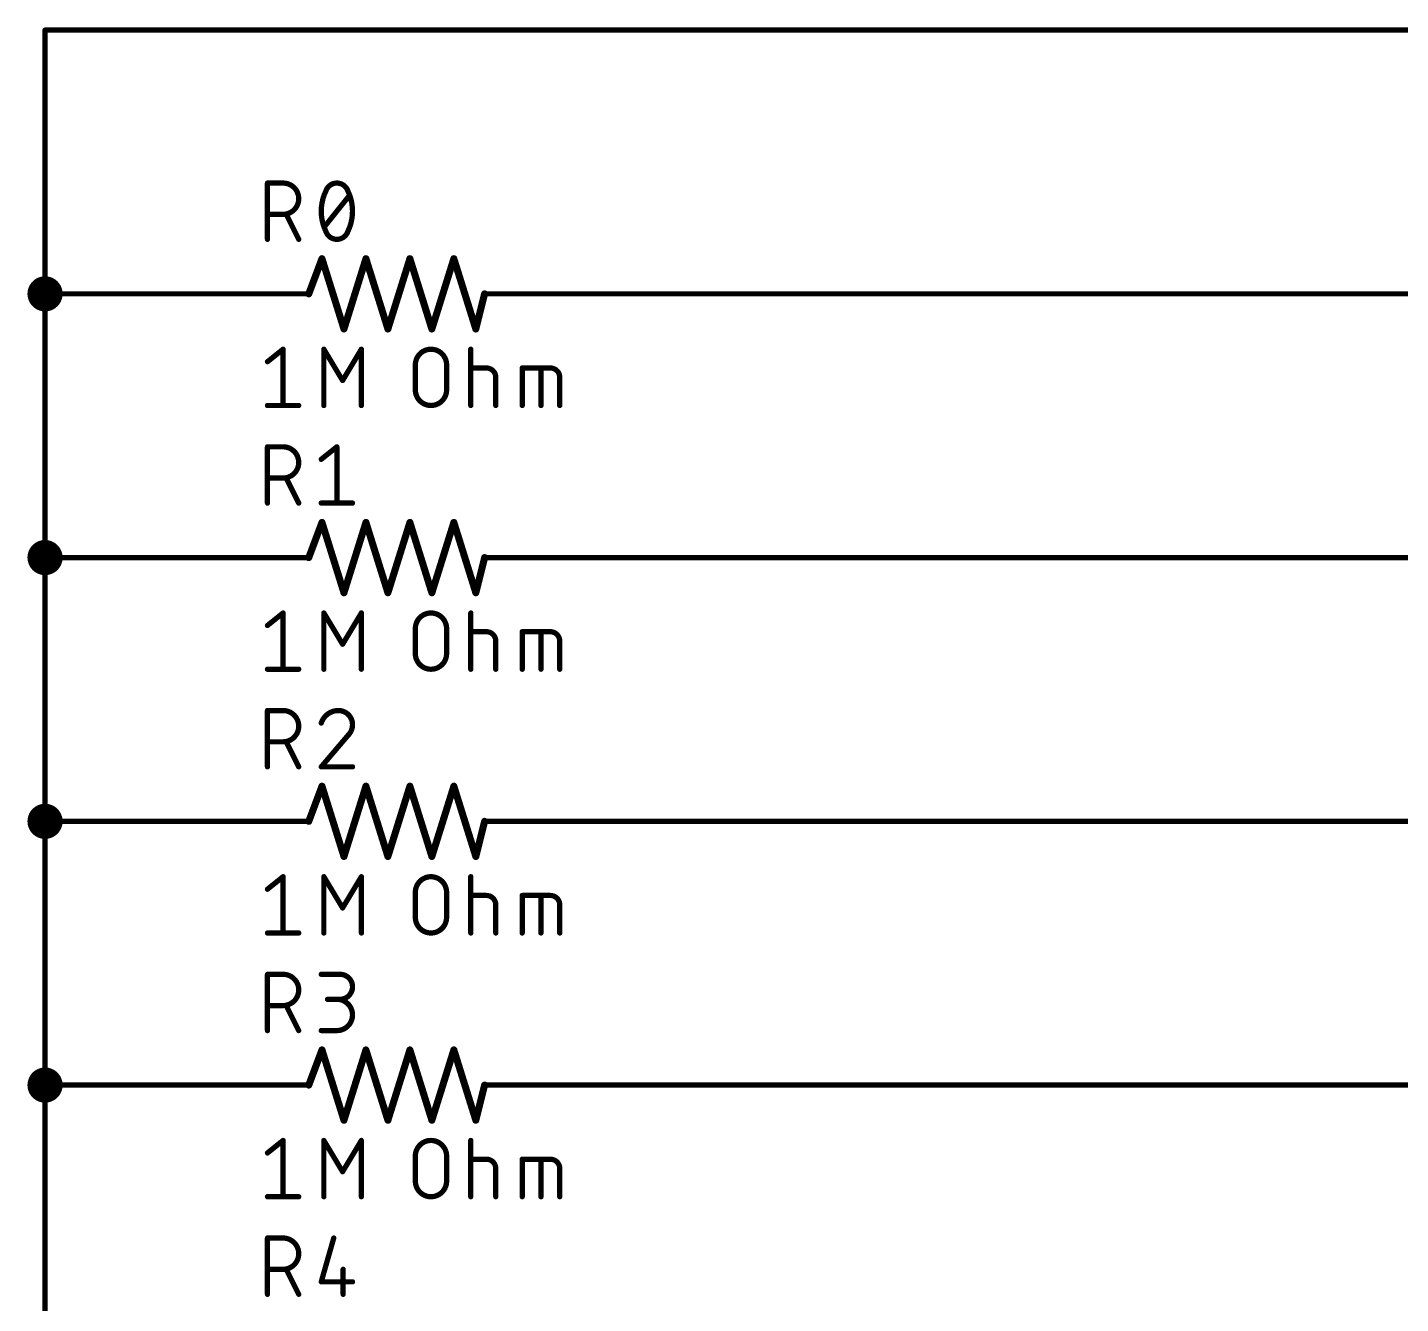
# Model space of a CAD drawing. Extents: x -51 to 244, y 79 to 198.
# Drawn here: x -51.31 to -11.64, y 135.93 to 172.8 of the extents above; entities that cross this region are included whole.
import ezdxf

# ---------------------------------------------------------------- set-up
doc = ezdxf.new("R2010")
doc.units = 0
for name, color, linetype in [('91', 122, 'CONTINUOUS'), ('94', 12, 'CONTINUOUS'), ('95', 251, 'CONTINUOUS'), ('96', 251, 'CONTINUOUS')]:
    doc.layers.add(name, color=color, linetype=linetype)

msp = doc.modelspace()

# ---------------------------------------------------------------- linework, layer by layer
at = {"layer": '91', "const_width": 0.1524}
for points in [[(88.9, 172.72), (-50.8, 172.72)], [(-50.8, 172.72), (-50.8, 165.1)], [(-50.8, 165.1), (-45.72, 165.1)], [(-50.8, 165.1), (-50.8, 157.48)], [(-35.56, 165.1), (63.5, 165.1)], [(-50.8, 157.48), (-45.72, 157.48)], [(-50.8, 157.48), (-50.8, 149.86)], [(-35.56, 157.48), (48.26, 157.48)], [(-50.8, 149.86), (-45.72, 149.86)], [(-50.8, 149.86), (-50.8, 142.24)], [(-35.56, 149.86), (35.56, 149.86)], [(-50.8, 142.24), (-45.72, 142.24)], [(-50.8, 142.24), (-50.8, 134.62)], [(-35.56, 142.24), (22.86, 142.24)]]:
    msp.add_lwpolyline(points, dxfattribs=at)
at = {"layer": '91'}
for points, const_width in [([(-50.8, 172.7581, 1), (-50.8, 172.6819)], 0.0762), ([(-50.7619, 172.72, 1), (-50.8381, 172.72)], 0.0762), ([(-50.8, 164.846, 1), (-50.8, 165.354, 1), (-50.8, 164.846)], 0.508), ([(-50.8, 165.1381, 1), (-50.8, 165.0619)], 0.0762), ([(-50.7619, 165.1, 1), (-50.8381, 165.1)], 0.0762), ([(-50.8381, 165.1, 1), (-50.7619, 165.1)], 0.0762), ([(-45.72, 165.0619, 1), (-45.72, 165.1381)], 0.0762), ([(-35.56, 165.1381, 1), (-35.56, 165.0619)], 0.0762), ([(-50.8, 157.226, 1), (-50.8, 157.734, 1), (-50.8, 157.226)], 0.508), ([(-50.8, 157.5181, 1), (-50.8, 157.4419)], 0.0762), ([(-50.7619, 157.48, 1), (-50.8381, 157.48)], 0.0762), ([(-50.8381, 157.48, 1), (-50.7619, 157.48)], 0.0762), ([(-45.72, 157.4419, 1), (-45.72, 157.5181)], 0.0762), ([(-35.56, 157.5181, 1), (-35.56, 157.4419)], 0.0762), ([(-50.8, 149.606, 1), (-50.8, 150.114, 1), (-50.8, 149.606)], 0.508), ([(-50.8, 149.8981, 1), (-50.8, 149.8219)], 0.0762), ([(-50.7619, 149.86, 1), (-50.8381, 149.86)], 0.0762), ([(-50.8381, 149.86, 1), (-50.7619, 149.86)], 0.0762), ([(-45.72, 149.8219, 1), (-45.72, 149.8981)], 0.0762), ([(-35.56, 149.8981, 1), (-35.56, 149.8219)], 0.0762), ([(-50.8, 141.986, 1), (-50.8, 142.494, 1), (-50.8, 141.986)], 0.508), ([(-50.8, 142.2781, 1), (-50.8, 142.2019)], 0.0762), ([(-50.7619, 142.24, 1), (-50.8381, 142.24)], 0.0762), ([(-50.8381, 142.24, 1), (-50.7619, 142.24)], 0.0762), ([(-45.72, 142.2019, 1), (-45.72, 142.2781)], 0.0762), ([(-35.56, 142.2781, 1), (-35.56, 142.2019)], 0.0762)]:
    msp.add_lwpolyline(points, format="xyb", dxfattribs=dict(at, const_width=const_width))
at = {"layer": '94'}
for points, const_width in [([(-43.18, 165.1), (-42.799, 166.116)], 0.2032), ([(-42.799, 166.116), (-42.164, 164.084)], 0.2032), ([(-42.164, 164.084), (-41.529, 166.116)], 0.2032), ([(-41.529, 166.116), (-40.894, 164.084)], 0.2032), ([(-40.894, 164.084), (-40.259, 166.116)], 0.2032), ([(-40.259, 166.116), (-39.624, 164.084)], 0.2032), ([(-39.624, 164.084), (-38.989, 166.116)], 0.2032), ([(-38.989, 166.116), (-38.354, 164.084)], 0.2032), ([(-45.72, 165.1), (-43.18, 165.1)], 0.1524), ([(-38.354, 164.084), (-38.1, 165.1)], 0.2032), ([(-35.56, 165.1), (-38.1, 165.1)], 0.1524), ([(-43.18, 157.48), (-42.799, 158.496)], 0.2032), ([(-42.799, 158.496), (-42.164, 156.464)], 0.2032), ([(-42.164, 156.464), (-41.529, 158.496)], 0.2032), ([(-41.529, 158.496), (-40.894, 156.464)], 0.2032), ([(-40.894, 156.464), (-40.259, 158.496)], 0.2032), ([(-40.259, 158.496), (-39.624, 156.464)], 0.2032), ([(-39.624, 156.464), (-38.989, 158.496)], 0.2032), ([(-38.989, 158.496), (-38.354, 156.464)], 0.2032), ([(-45.72, 157.48), (-43.18, 157.48)], 0.1524), ([(-38.354, 156.464), (-38.1, 157.48)], 0.2032), ([(-35.56, 157.48), (-38.1, 157.48)], 0.1524), ([(-43.18, 149.86), (-42.799, 150.876)], 0.2032), ([(-42.799, 150.876), (-42.164, 148.844)], 0.2032), ([(-42.164, 148.844), (-41.529, 150.876)], 0.2032), ([(-41.529, 150.876), (-40.894, 148.844)], 0.2032), ([(-40.894, 148.844), (-40.259, 150.876)], 0.2032), ([(-40.259, 150.876), (-39.624, 148.844)], 0.2032), ([(-39.624, 148.844), (-38.989, 150.876)], 0.2032), ([(-38.989, 150.876), (-38.354, 148.844)], 0.2032), ([(-38.354, 148.844), (-38.1, 149.86)], 0.2032), ([(-45.72, 149.86), (-43.18, 149.86)], 0.1524), ([(-35.56, 149.86), (-38.1, 149.86)], 0.1524), ([(-43.18, 142.24), (-42.799, 143.256)], 0.2032), ([(-42.799, 143.256), (-42.164, 141.224)], 0.2032), ([(-42.164, 141.224), (-41.529, 143.256)], 0.2032), ([(-41.529, 143.256), (-40.894, 141.224)], 0.2032), ([(-40.894, 141.224), (-40.259, 143.256)], 0.2032), ([(-40.259, 143.256), (-39.624, 141.224)], 0.2032), ([(-39.624, 141.224), (-38.989, 143.256)], 0.2032), ([(-38.989, 143.256), (-38.354, 141.224)], 0.2032), ([(-45.72, 142.24), (-43.18, 142.24)], 0.1524), ([(-38.354, 141.224), (-38.1, 142.24)], 0.2032), ([(-35.56, 142.24), (-38.1, 142.24)], 0.1524)]:
    msp.add_lwpolyline(points, dxfattribs=dict(at, const_width=const_width))
for points, const_width in [([(-42.7505, 166.1312, 1), (-42.8475, 166.1008)], 0.1016), ([(-42.7514, 166.0982, 1), (-42.8466, 166.1338)], 0.1016), ([(-41.4805, 166.1312, 1), (-41.5775, 166.1008)], 0.1016), ([(-41.4805, 166.1008, 1), (-41.5775, 166.1312)], 0.1016), ([(-40.2105, 166.1312, 1), (-40.3075, 166.1008)], 0.1016), ([(-40.2105, 166.1008, 1), (-40.3075, 166.1312)], 0.1016), ([(-38.9405, 166.1312, 1), (-39.0375, 166.1008)], 0.1016), ([(-38.9405, 166.1008, 1), (-39.0375, 166.1312)], 0.1016), ([(-45.72, 165.1381, 1), (-45.72, 165.0619)], 0.0762), ([(-43.2276, 165.1178, 1), (-43.1324, 165.0822)], 0.1016), ([(-43.18, 165.0619, 1), (-43.18, 165.1381)], 0.0762), ([(-38.0507, 165.0877, 1), (-38.1493, 165.1123)], 0.1016), ([(-38.1, 165.1381, 1), (-38.1, 165.0619)], 0.0762), ([(-35.56, 165.0619, 1), (-35.56, 165.1381)], 0.0762), ([(-42.2125, 164.0992, 1), (-42.1155, 164.0688)], 0.1016), ([(-42.2125, 164.0688, 1), (-42.1155, 164.0992)], 0.1016), ([(-40.9425, 164.0992, 1), (-40.8455, 164.0688)], 0.1016), ([(-40.9425, 164.0688, 1), (-40.8455, 164.0992)], 0.1016), ([(-39.6725, 164.0992, 1), (-39.5755, 164.0688)], 0.1016), ([(-39.6725, 164.0688, 1), (-39.5755, 164.0992)], 0.1016), ([(-38.4033, 164.0963, 1), (-38.3047, 164.0717)], 0.1016), ([(-38.4025, 164.0688, 1), (-38.3055, 164.0992)], 0.1016), ([(-42.7505, 158.5112, 1), (-42.8475, 158.4808)], 0.1016), ([(-42.7514, 158.4782, 1), (-42.8466, 158.5138)], 0.1016), ([(-41.4805, 158.5112, 1), (-41.5775, 158.4808)], 0.1016), ([(-41.4805, 158.4808, 1), (-41.5775, 158.5112)], 0.1016), ([(-40.2105, 158.5112, 1), (-40.3075, 158.4808)], 0.1016), ([(-40.2105, 158.4808, 1), (-40.3075, 158.5112)], 0.1016), ([(-38.9405, 158.5112, 1), (-39.0375, 158.4808)], 0.1016), ([(-38.9405, 158.4808, 1), (-39.0375, 158.5112)], 0.1016), ([(-45.72, 157.5181, 1), (-45.72, 157.4419)], 0.0762), ([(-43.2276, 157.4978, 1), (-43.1324, 157.4622)], 0.1016), ([(-43.18, 157.4419, 1), (-43.18, 157.5181)], 0.0762), ([(-38.0507, 157.4677, 1), (-38.1493, 157.4923)], 0.1016), ([(-38.1, 157.5181, 1), (-38.1, 157.4419)], 0.0762), ([(-35.56, 157.4419, 1), (-35.56, 157.5181)], 0.0762), ([(-42.2125, 156.4792, 1), (-42.1155, 156.4488)], 0.1016), ([(-42.2125, 156.4488, 1), (-42.1155, 156.4792)], 0.1016), ([(-40.9425, 156.4792, 1), (-40.8455, 156.4488)], 0.1016), ([(-40.9425, 156.4488, 1), (-40.8455, 156.4792)], 0.1016), ([(-39.6725, 156.4792, 1), (-39.5755, 156.4488)], 0.1016), ([(-39.6725, 156.4488, 1), (-39.5755, 156.4792)], 0.1016), ([(-38.4033, 156.4763, 1), (-38.3047, 156.4517)], 0.1016), ([(-38.4025, 156.4488, 1), (-38.3055, 156.4792)], 0.1016), ([(-42.7505, 150.8912, 1), (-42.8475, 150.8608)], 0.1016), ([(-42.7514, 150.8582, 1), (-42.8466, 150.8938)], 0.1016), ([(-41.4805, 150.8912, 1), (-41.5775, 150.8608)], 0.1016), ([(-41.4805, 150.8608, 1), (-41.5775, 150.8912)], 0.1016), ([(-40.2105, 150.8912, 1), (-40.3075, 150.8608)], 0.1016), ([(-40.2105, 150.8608, 1), (-40.3075, 150.8912)], 0.1016), ([(-38.9405, 150.8912, 1), (-39.0375, 150.8608)], 0.1016), ([(-38.9405, 150.8608, 1), (-39.0375, 150.8912)], 0.1016), ([(-38.0507, 149.8477, 1), (-38.1493, 149.8723)], 0.1016), ([(-45.72, 149.8981, 1), (-45.72, 149.8219)], 0.0762), ([(-43.2276, 149.8778, 1), (-43.1324, 149.8422)], 0.1016), ([(-43.18, 149.8219, 1), (-43.18, 149.8981)], 0.0762), ([(-38.1, 149.8981, 1), (-38.1, 149.8219)], 0.0762), ([(-35.56, 149.8219, 1), (-35.56, 149.8981)], 0.0762), ([(-42.2125, 148.8592, 1), (-42.1155, 148.8288)], 0.1016), ([(-42.2125, 148.8288, 1), (-42.1155, 148.8592)], 0.1016), ([(-40.9425, 148.8592, 1), (-40.8455, 148.8288)], 0.1016), ([(-40.9425, 148.8288, 1), (-40.8455, 148.8592)], 0.1016), ([(-39.6725, 148.8592, 1), (-39.5755, 148.8288)], 0.1016), ([(-39.6725, 148.8288, 1), (-39.5755, 148.8592)], 0.1016), ([(-38.4033, 148.8563, 1), (-38.3047, 148.8317)], 0.1016), ([(-38.4025, 148.8288, 1), (-38.3055, 148.8592)], 0.1016), ([(-42.7505, 143.2712, 1), (-42.8475, 143.2408)], 0.1016), ([(-42.7514, 143.2382, 1), (-42.8466, 143.2738)], 0.1016), ([(-41.4805, 143.2712, 1), (-41.5775, 143.2408)], 0.1016), ([(-41.4805, 143.2408, 1), (-41.5775, 143.2712)], 0.1016), ([(-40.2105, 143.2712, 1), (-40.3075, 143.2408)], 0.1016), ([(-40.2105, 143.2408, 1), (-40.3075, 143.2712)], 0.1016), ([(-38.9405, 143.2712, 1), (-39.0375, 143.2408)], 0.1016), ([(-38.9405, 143.2408, 1), (-39.0375, 143.2712)], 0.1016), ([(-45.72, 142.2781, 1), (-45.72, 142.2019)], 0.0762), ([(-43.2276, 142.2578, 1), (-43.1324, 142.2222)], 0.1016), ([(-43.18, 142.2019, 1), (-43.18, 142.2781)], 0.0762), ([(-38.0507, 142.2277, 1), (-38.1493, 142.2523)], 0.1016), ([(-38.1, 142.2781, 1), (-38.1, 142.2019)], 0.0762), ([(-35.56, 142.2019, 1), (-35.56, 142.2781)], 0.0762), ([(-42.2125, 141.2392, 1), (-42.1155, 141.2088)], 0.1016), ([(-42.2125, 141.2088, 1), (-42.1155, 141.2392)], 0.1016), ([(-40.9425, 141.2392, 1), (-40.8455, 141.2088)], 0.1016), ([(-40.9425, 141.2088, 1), (-40.8455, 141.2392)], 0.1016), ([(-39.6725, 141.2392, 1), (-39.5755, 141.2088)], 0.1016), ([(-39.6725, 141.2088, 1), (-39.5755, 141.2392)], 0.1016), ([(-38.4033, 141.2363, 1), (-38.3047, 141.2117)], 0.1016), ([(-38.4025, 141.2088, 1), (-38.3055, 141.2392)], 0.1016)]:
    msp.add_lwpolyline(points, format="xyb", dxfattribs=dict(at, const_width=const_width))
at = {"layer": '95', "const_width": 0.1524}
for points in [[(-44.3738, 166.6748), (-44.3738, 168.3004)], [(-44.3738, 168.3004), (-43.9222, 168.3004)], [(-42.7295, 167.036), (-42.007, 167.9392)], [(-43.9222, 167.3973), (-44.3738, 167.3973)], [(-43.4707, 166.6748), (-43.8319, 167.3973)], [(-44.3738, 159.0548), (-44.3738, 160.6804)], [(-44.3738, 160.6804), (-43.9222, 160.6804)], [(-42.8198, 160.3192), (-42.3683, 160.6804)], [(-42.3683, 160.6804), (-42.3683, 159.0548)], [(-43.9222, 159.7773), (-44.3738, 159.7773)], [(-43.4707, 159.0548), (-43.8319, 159.7773)], [(-42.8198, 159.0548), (-41.9167, 159.0548)], [(-44.3738, 151.4348), (-44.3738, 153.0604)], [(-44.3738, 153.0604), (-43.9222, 153.0604)], [(-42.0522, 152.3379), (-42.8198, 151.4348)], [(-43.9222, 152.1573), (-44.3738, 152.1573)], [(-43.4707, 151.4348), (-43.8319, 152.1573)], [(-42.8198, 151.4348), (-41.9167, 151.4348)], [(-44.3738, 143.8148), (-44.3738, 145.4404)], [(-44.3738, 145.4404), (-43.9222, 145.4404)], [(-42.8198, 145.4404), (-42.278, 145.4404)], [(-43.9222, 144.5373), (-44.3738, 144.5373)], [(-43.4707, 143.8148), (-43.8319, 144.5373)], [(-42.278, 144.7179), (-42.6392, 144.7179)], [(-42.8198, 143.8148), (-42.3683, 143.8148)], [(-44.3738, 136.1948), (-44.3738, 137.8204)], [(-44.3738, 137.8204), (-43.9222, 137.8204)], [(-42.4586, 137.8204), (-42.8198, 136.556)], [(-43.9222, 136.9173), (-44.3738, 136.9173)], [(-43.4707, 136.1948), (-43.8319, 136.9173)], [(-42.1877, 136.9173), (-42.1877, 136.1948)], [(-42.8198, 136.556), (-41.9167, 136.556)]]:
    msp.add_lwpolyline(points, dxfattribs=at)
at = {"layer": '95'}
for points, const_width in [([(-44.3357, 168.3004, 1), (-44.4119, 168.3004)], 0.0762), ([(-44.3738, 168.3385, 1), (-44.3738, 168.2623)], 0.0762), ([(-43.9222, 167.3973, 1), (-43.9222, 168.3004)], 0.1524), ([(-43.9222, 168.3385, 1), (-43.9222, 168.2623)], 0.0762), ([(-43.9222, 168.2623, 1), (-43.9222, 168.3385)], 0.0762), ([(-42.3683, 168.3004, 0.3205), (-42.6844, 168.0746)], 0.1524), ([(-42.0522, 168.0746, 0.3205), (-42.3683, 168.3004)], 0.1524), ([(-42.3683, 168.3385, 1), (-42.3683, 168.2623)], 0.0762), ([(-42.3683, 168.2623, 1), (-42.3683, 168.3385)], 0.0762), ([(-42.6844, 168.0746, 0.1139), (-42.8198, 167.4876)], 0.1524), ([(-42.7204, 168.087, 1), (-42.6483, 168.0623)], 0.0762), ([(-42.6501, 168.0579, 1), (-42.7186, 168.0913)], 0.0762), ([(-41.9167, 167.4876, 0.1139), (-42.0522, 168.0746)], 0.1524), ([(-42.0179, 168.0913, 1), (-42.0864, 168.0579)], 0.0762), ([(-42.0882, 168.0623, 1), (-42.0161, 168.087)], 0.0762), ([(-41.9773, 167.9154, 1), (-42.0368, 167.963)], 0.0762), ([(-44.3738, 167.4354, 1), (-44.3738, 167.3592)], 0.0762), ([(-43.9222, 167.4354, 1), (-43.9222, 167.3592)], 0.0762), ([(-43.9222, 167.3592, 1), (-43.9222, 167.4354)], 0.0762), ([(-43.7979, 167.4143, 1), (-43.866, 167.3802)], 0.0762), ([(-42.8198, 167.4876, 0.1139), (-42.6844, 166.9006)], 0.1524), ([(-42.7817, 167.4876, 1), (-42.8579, 167.4876)], 0.0762), ([(-42.8579, 167.4876, 1), (-42.7817, 167.4876)], 0.0762), ([(-42.0522, 166.9006, 0.1139), (-41.9167, 167.4876)], 0.1524), ([(-41.8786, 167.4876, 1), (-41.9548, 167.4876)], 0.0762), ([(-41.9548, 167.4876, 1), (-41.8786, 167.4876)], 0.0762), ([(-42.7593, 167.0598, 1), (-42.6998, 167.0122)], 0.0762), ([(-44.4119, 166.6748, 1), (-44.3357, 166.6748)], 0.0762), ([(-43.5048, 166.6578, 1), (-43.4366, 166.6918)], 0.0762), ([(-42.6844, 166.9006, 0.3205), (-42.3683, 166.6748)], 0.1524), ([(-42.6483, 166.9129, 1), (-42.7204, 166.8882)], 0.0762), ([(-42.7186, 166.8839, 1), (-42.6501, 166.9173)], 0.0762), ([(-42.3683, 166.6748, 0.3205), (-42.0522, 166.9006)], 0.1524), ([(-42.3683, 166.7129, 1), (-42.3683, 166.6367)], 0.0762), ([(-42.3683, 166.6367, 1), (-42.3683, 166.7129)], 0.0762), ([(-42.0864, 166.9173, 1), (-42.0179, 166.8839)], 0.0762), ([(-42.0162, 166.8882, 1), (-42.0882, 166.9129)], 0.0762), ([(-44.3357, 160.6804, 1), (-44.4119, 160.6804)], 0.0762), ([(-44.3738, 160.7185, 1), (-44.3738, 160.6423)], 0.0762), ([(-43.9222, 159.7773, 1), (-43.9222, 160.6804)], 0.1524), ([(-43.9222, 160.7185, 1), (-43.9222, 160.6423)], 0.0762), ([(-43.9222, 160.6423, 1), (-43.9222, 160.7185)], 0.0762), ([(-42.3302, 160.6804, 1), (-42.4064, 160.6804)], 0.0762), ([(-42.3445, 160.6506, 1), (-42.3921, 160.7102)], 0.0762), ([(-42.8436, 160.3489, 1), (-42.796, 160.2894)], 0.0762), ([(-44.3738, 159.8154, 1), (-44.3738, 159.7392)], 0.0762), ([(-43.9222, 159.8154, 1), (-43.9222, 159.7392)], 0.0762), ([(-43.9222, 159.7392, 1), (-43.9222, 159.8154)], 0.0762), ([(-43.7979, 159.7943, 1), (-43.866, 159.7602)], 0.0762), ([(-44.4119, 159.0548, 1), (-44.3357, 159.0548)], 0.0762), ([(-43.5048, 159.0378, 1), (-43.4366, 159.0718)], 0.0762), ([(-42.8198, 159.0929, 1), (-42.8198, 159.0167)], 0.0762), ([(-42.4064, 159.0548, 1), (-42.3302, 159.0548)], 0.0762), ([(-41.9167, 159.0167, 1), (-41.9167, 159.0929)], 0.0762), ([(-44.3357, 153.0604, 1), (-44.4119, 153.0604)], 0.0762), ([(-44.3738, 153.0985, 1), (-44.3738, 153.0223)], 0.0762), ([(-43.9222, 152.1573, 1), (-43.9222, 153.0604)], 0.1524), ([(-43.9222, 153.0985, 1), (-43.9222, 153.0223)], 0.0762), ([(-43.9222, 153.0223, 1), (-43.9222, 153.0985)], 0.0762), ([(-42.3231, 153.0604, 0.3252), (-42.8198, 152.6992)], 0.1524), ([(-41.9167, 152.654, 0.4142), (-42.3231, 153.0604)], 0.1524), ([(-42.3231, 153.0985, 1), (-42.3231, 153.0223)], 0.0762), ([(-42.3231, 153.0223, 1), (-42.3231, 153.0985)], 0.0762), ([(-42.8561, 152.7109, 1), (-42.7836, 152.6874)], 0.0762), ([(-42.0522, 152.3379, 0.2053), (-41.9167, 152.654)], 0.1524), ([(-42.0785, 152.3655, 1), (-42.0259, 152.3103)], 0.0762), ([(-42.0232, 152.3132, 1), (-42.0812, 152.3626)], 0.0762), ([(-41.8786, 152.654, 1), (-41.9548, 152.654)], 0.0762), ([(-41.9548, 152.654, 1), (-41.8786, 152.654)], 0.0762), ([(-44.3738, 152.1954, 1), (-44.3738, 152.1192)], 0.0762), ([(-43.9222, 152.1954, 1), (-43.9222, 152.1192)], 0.0762), ([(-43.9222, 152.1192, 1), (-43.9222, 152.1954)], 0.0762), ([(-43.7979, 152.1743, 1), (-43.866, 152.1402)], 0.0762), ([(-44.4119, 151.4348, 1), (-44.3357, 151.4348)], 0.0762), ([(-43.5048, 151.4178, 1), (-43.4366, 151.4518)], 0.0762), ([(-42.8489, 151.4595, 1), (-42.7908, 151.4101)], 0.0762), ([(-42.8198, 151.4729, 1), (-42.8198, 151.3967)], 0.0762), ([(-41.9167, 151.3967, 1), (-41.9167, 151.4729)], 0.0762), ([(-44.3357, 145.4404, 1), (-44.4119, 145.4404)], 0.0762), ([(-44.3738, 145.4785, 1), (-44.3738, 145.4023)], 0.0762), ([(-43.9222, 144.5373, 1), (-43.9222, 145.4404)], 0.1524), ([(-43.9222, 145.4785, 1), (-43.9222, 145.4023)], 0.0762), ([(-43.9222, 145.4023, 1), (-43.9222, 145.4785)], 0.0762), ([(-42.8198, 145.4785, 1), (-42.8198, 145.4023)], 0.0762), ([(-42.278, 144.7179, 1), (-42.278, 145.4404)], 0.1524), ([(-42.278, 145.4785, 1), (-42.278, 145.4023)], 0.0762), ([(-42.278, 145.4023, 1), (-42.278, 145.4785)], 0.0762), ([(-44.3738, 144.5754, 1), (-44.3738, 144.4992)], 0.0762), ([(-43.9222, 144.5754, 1), (-43.9222, 144.4992)], 0.0762), ([(-43.9222, 144.4992, 1), (-43.9222, 144.5754)], 0.0762), ([(-43.7979, 144.5543, 1), (-43.866, 144.5202)], 0.0762), ([(-42.6392, 144.756, 1), (-42.6392, 144.6798)], 0.0762), ([(-42.3683, 143.8148, 1), (-42.3683, 144.7179)], 0.1524), ([(-42.3683, 144.756, 1), (-42.3683, 144.6798)], 0.0762), ([(-42.278, 144.756, 1), (-42.278, 144.6798)], 0.0762), ([(-42.278, 144.6798, 1), (-42.278, 144.756)], 0.0762), ([(-44.4119, 143.8148, 1), (-44.3357, 143.8148)], 0.0762), ([(-43.5048, 143.7978, 1), (-43.4366, 143.8318)], 0.0762), ([(-42.8198, 143.8529, 1), (-42.8198, 143.7767)], 0.0762), ([(-42.3683, 143.8529, 1), (-42.3683, 143.7767)], 0.0762), ([(-42.3683, 143.7767, 1), (-42.3683, 143.8529)], 0.0762), ([(-44.3357, 137.8204, 1), (-44.4119, 137.8204)], 0.0762), ([(-44.3738, 137.8585, 1), (-44.3738, 137.7823)], 0.0762), ([(-43.9222, 136.9173, 1), (-43.9222, 137.8204)], 0.1524), ([(-43.9222, 137.8585, 1), (-43.9222, 137.7823)], 0.0762), ([(-43.9222, 137.7823, 1), (-43.9222, 137.8585)], 0.0762), ([(-42.422, 137.8099, 1), (-42.4952, 137.8309)], 0.0762), ([(-44.3738, 136.9554, 1), (-44.3738, 136.8792)], 0.0762), ([(-43.9222, 136.9554, 1), (-43.9222, 136.8792)], 0.0762), ([(-43.9222, 136.8792, 1), (-43.9222, 136.9554)], 0.0762), ([(-43.7979, 136.9343, 1), (-43.866, 136.9002)], 0.0762), ([(-42.1496, 136.9173, 1), (-42.2258, 136.9173)], 0.0762), ([(-42.8565, 136.5665, 1), (-42.7832, 136.5456)], 0.0762), ([(-42.8198, 136.5941, 1), (-42.8198, 136.5179)], 0.0762), ([(-41.9167, 136.5179, 1), (-41.9167, 136.5941)], 0.0762), ([(-44.4119, 136.1948, 1), (-44.3357, 136.1948)], 0.0762), ([(-43.5048, 136.1778, 1), (-43.4366, 136.2118)], 0.0762), ([(-42.2258, 136.1948, 1), (-42.1496, 136.1948)], 0.0762)]:
    msp.add_lwpolyline(points, format="xyb", dxfattribs=dict(at, const_width=const_width))
at = {"layer": '96', "const_width": 0.1524}
for points in [[(-44.3738, 163.1386), (-43.9222, 163.4998)], [(-43.9222, 163.4998), (-43.9222, 161.8742)], [(-42.7447, 161.8742), (-42.7447, 163.4998)], [(-42.7447, 163.4998), (-42.2028, 162.5967)], [(-42.2028, 162.5967), (-41.6609, 163.4998)], [(-41.6609, 163.4998), (-41.6609, 161.8742)], [(-38.4999, 161.8742), (-38.4999, 163.4998)], [(-40.1013, 162.3258), (-40.1013, 163.0482)], [(-39.1982, 163.0482), (-39.1982, 162.3258)], [(-38.4999, 162.9579), (-38.0484, 162.9579)], [(-37.7775, 162.687), (-37.7775, 161.8742)], [(-37.0132, 161.8742), (-37.0132, 162.9579)], [(-37.0132, 162.9579), (-36.2004, 162.9579)], [(-36.4714, 161.8742), (-36.4714, 162.9579)], [(-35.9295, 162.687), (-35.9295, 161.8742)], [(-44.3738, 161.8742), (-43.4707, 161.8742)], [(-44.3738, 155.5186), (-43.9222, 155.8798)], [(-43.9222, 155.8798), (-43.9222, 154.2542)], [(-42.7447, 154.2542), (-42.7447, 155.8798)], [(-42.7447, 155.8798), (-42.2028, 154.9767)], [(-42.2028, 154.9767), (-41.6609, 155.8798)], [(-41.6609, 155.8798), (-41.6609, 154.2542)], [(-38.4999, 154.2542), (-38.4999, 155.8798)], [(-40.1013, 154.7058), (-40.1013, 155.4282)], [(-39.1982, 155.4282), (-39.1982, 154.7058)], [(-38.4999, 155.3379), (-38.0484, 155.3379)], [(-37.7775, 155.067), (-37.7775, 154.2542)], [(-37.0132, 154.2542), (-37.0132, 155.3379)], [(-37.0132, 155.3379), (-36.2004, 155.3379)], [(-36.4714, 154.2542), (-36.4714, 155.3379)], [(-35.9295, 155.067), (-35.9295, 154.2542)], [(-44.3738, 154.2542), (-43.4707, 154.2542)], [(-44.3738, 147.8986), (-43.9222, 148.2598)], [(-43.9222, 148.2598), (-43.9222, 146.6342)], [(-42.7447, 146.6342), (-42.7447, 148.2598)], [(-42.7447, 148.2598), (-42.2028, 147.3567)], [(-42.2028, 147.3567), (-41.6609, 148.2598)], [(-41.6609, 148.2598), (-41.6609, 146.6342)], [(-38.4999, 146.6342), (-38.4999, 148.2598)], [(-40.1013, 147.0858), (-40.1013, 147.8082)], [(-39.1982, 147.8082), (-39.1982, 147.0858)], [(-38.4999, 147.7179), (-38.0484, 147.7179)], [(-37.0132, 146.6342), (-37.0132, 147.7179)], [(-37.0132, 147.7179), (-36.2004, 147.7179)], [(-36.4714, 146.6342), (-36.4714, 147.7179)], [(-37.7775, 147.447), (-37.7775, 146.6342)], [(-35.9295, 147.447), (-35.9295, 146.6342)], [(-44.3738, 146.6342), (-43.4707, 146.6342)], [(-44.3738, 140.2786), (-43.9222, 140.6398)], [(-43.9222, 140.6398), (-43.9222, 139.0142)], [(-42.7447, 139.0142), (-42.7447, 140.6398)], [(-42.7447, 140.6398), (-42.2028, 139.7367)], [(-42.2028, 139.7367), (-41.6609, 140.6398)], [(-41.6609, 140.6398), (-41.6609, 139.0142)], [(-38.4999, 139.0142), (-38.4999, 140.6398)], [(-40.1013, 139.4658), (-40.1013, 140.1882)], [(-39.1982, 140.1882), (-39.1982, 139.4658)], [(-38.4999, 140.0979), (-38.0484, 140.0979)], [(-37.0132, 139.0142), (-37.0132, 140.0979)], [(-37.0132, 140.0979), (-36.2004, 140.0979)], [(-36.4714, 139.0142), (-36.4714, 140.0979)], [(-37.7775, 139.827), (-37.7775, 139.0142)], [(-35.9295, 139.827), (-35.9295, 139.0142)], [(-44.3738, 139.0142), (-43.4707, 139.0142)]]:
    msp.add_lwpolyline(points, dxfattribs=at)
at = {"layer": '96'}
for points, const_width in [([(-43.8841, 163.4998, 1), (-43.9603, 163.4998)], 0.0762), ([(-43.8984, 163.47, 1), (-43.946, 163.5296)], 0.0762), ([(-42.7066, 163.4998, 1), (-42.7828, 163.4998)], 0.0762), ([(-42.712, 163.5194, 1), (-42.7773, 163.4802)], 0.0762), ([(-41.6228, 163.4998, 1), (-41.699, 163.4998)], 0.0762), ([(-41.6283, 163.4802, 1), (-41.6936, 163.5194)], 0.0762), ([(-39.1982, 163.0482, 1), (-40.1013, 163.0482)], 0.1524), ([(-38.4618, 163.4998, 1), (-38.538, 163.4998)], 0.0762), ([(-44.3976, 163.1683, 1), (-44.35, 163.1088)], 0.0762), ([(-40.0632, 163.0482, 1), (-40.1394, 163.0482)], 0.0762), ([(-40.1394, 163.0482, 1), (-40.0632, 163.0482)], 0.0762), ([(-39.1601, 163.0482, 1), (-39.2363, 163.0482)], 0.0762), ([(-39.2363, 163.0482, 1), (-39.1601, 163.0482)], 0.0762), ([(-42.2355, 162.6163, 1), (-42.1701, 162.5771)], 0.0762), ([(-42.2355, 162.5771, 1), (-42.1701, 162.6163)], 0.0762), ([(-38.4999, 162.996, 1), (-38.4999, 162.9198)], 0.0762), ([(-37.7774, 162.687, 0.4142), (-38.0484, 162.9579)], 0.1524), ([(-38.0484, 162.996, 1), (-38.0484, 162.9198)], 0.0762), ([(-38.0484, 162.9198, 1), (-38.0484, 162.996)], 0.0762), ([(-37.7394, 162.687, 1), (-37.8156, 162.687)], 0.0762), ([(-37.8155, 162.687, 1), (-37.7393, 162.687)], 0.0762), ([(-36.9751, 162.9579, 1), (-37.0513, 162.9579)], 0.0762), ([(-37.0132, 162.996, 1), (-37.0132, 162.9198)], 0.0762), ([(-36.4333, 162.9579, 1), (-36.5095, 162.9579)], 0.0762), ([(-35.9295, 162.687, 0.4142), (-36.2004, 162.9579)], 0.1524), ([(-36.2004, 162.996, 1), (-36.2004, 162.9198)], 0.0762), ([(-36.2004, 162.9198, 1), (-36.2004, 162.996)], 0.0762), ([(-35.8914, 162.687, 1), (-35.9676, 162.687)], 0.0762), ([(-35.9676, 162.687, 1), (-35.8914, 162.687)], 0.0762), ([(-40.1013, 162.3258, 1), (-39.1982, 162.3258)], 0.1524), ([(-40.0632, 162.3258, 1), (-40.1394, 162.3258)], 0.0762), ([(-40.1394, 162.3258, 1), (-40.0632, 162.3258)], 0.0762), ([(-39.1601, 162.3258, 1), (-39.2363, 162.3258)], 0.0762), ([(-39.2363, 162.3258, 1), (-39.1601, 162.3258)], 0.0762), ([(-44.3738, 161.9123, 1), (-44.3738, 161.8361)], 0.0762), ([(-43.9603, 161.8742, 1), (-43.8841, 161.8742)], 0.0762), ([(-43.4707, 161.8361, 1), (-43.4707, 161.9123)], 0.0762), ([(-42.7828, 161.8742, 1), (-42.7066, 161.8742)], 0.0762), ([(-41.699, 161.8742, 1), (-41.6228, 161.8742)], 0.0762), ([(-38.538, 161.8742, 1), (-38.4618, 161.8742)], 0.0762), ([(-37.8156, 161.8742, 1), (-37.7394, 161.8742)], 0.0762), ([(-37.0513, 161.8742, 1), (-36.9751, 161.8742)], 0.0762), ([(-36.5095, 161.8742, 1), (-36.4333, 161.8742)], 0.0762), ([(-35.9676, 161.8742, 1), (-35.8914, 161.8742)], 0.0762), ([(-43.8841, 155.8798, 1), (-43.9603, 155.8798)], 0.0762), ([(-43.8984, 155.85, 1), (-43.946, 155.9096)], 0.0762), ([(-42.7066, 155.8798, 1), (-42.7828, 155.8798)], 0.0762), ([(-42.712, 155.8994, 1), (-42.7773, 155.8602)], 0.0762), ([(-41.6228, 155.8798, 1), (-41.699, 155.8798)], 0.0762), ([(-41.6283, 155.8602, 1), (-41.6936, 155.8994)], 0.0762), ([(-39.1982, 155.4282, 1), (-40.1013, 155.4282)], 0.1524), ([(-38.4618, 155.8798, 1), (-38.538, 155.8798)], 0.0762), ([(-44.3976, 155.5483, 1), (-44.35, 155.4888)], 0.0762), ([(-40.0632, 155.4282, 1), (-40.1394, 155.4282)], 0.0762), ([(-40.1394, 155.4282, 1), (-40.0632, 155.4282)], 0.0762), ([(-39.1601, 155.4282, 1), (-39.2363, 155.4282)], 0.0762), ([(-39.2363, 155.4282, 1), (-39.1601, 155.4282)], 0.0762), ([(-38.4999, 155.376, 1), (-38.4999, 155.2998)], 0.0762), ([(-37.7774, 155.067, 0.4142), (-38.0484, 155.3379)], 0.1524), ([(-38.0484, 155.376, 1), (-38.0484, 155.2998)], 0.0762), ([(-38.0484, 155.2998, 1), (-38.0484, 155.376)], 0.0762), ([(-37.7394, 155.067, 1), (-37.8156, 155.067)], 0.0762), ([(-36.9751, 155.3379, 1), (-37.0513, 155.3379)], 0.0762), ([(-37.0132, 155.376, 1), (-37.0132, 155.2998)], 0.0762), ([(-36.4333, 155.3379, 1), (-36.5095, 155.3379)], 0.0762), ([(-35.9295, 155.067, 0.4142), (-36.2004, 155.3379)], 0.1524), ([(-36.2004, 155.376, 1), (-36.2004, 155.2998)], 0.0762), ([(-36.2004, 155.2998, 1), (-36.2004, 155.376)], 0.0762), ([(-35.8914, 155.067, 1), (-35.9676, 155.067)], 0.0762), ([(-42.2355, 154.9963, 1), (-42.1701, 154.9571)], 0.0762), ([(-42.2355, 154.9571, 1), (-42.1701, 154.9963)], 0.0762), ([(-40.1013, 154.7058, 1), (-39.1982, 154.7058)], 0.1524), ([(-40.0632, 154.7058, 1), (-40.1394, 154.7058)], 0.0762), ([(-40.1394, 154.7058, 1), (-40.0632, 154.7058)], 0.0762), ([(-39.1601, 154.7058, 1), (-39.2363, 154.7058)], 0.0762), ([(-39.2363, 154.7058, 1), (-39.1601, 154.7058)], 0.0762), ([(-37.8155, 155.067, 1), (-37.7393, 155.067)], 0.0762), ([(-35.9676, 155.067, 1), (-35.8914, 155.067)], 0.0762), ([(-44.3738, 154.2923, 1), (-44.3738, 154.2161)], 0.0762), ([(-43.4707, 154.2161, 1), (-43.4707, 154.2923)], 0.0762), ([(-43.9603, 154.2542, 1), (-43.8841, 154.2542)], 0.0762), ([(-42.7828, 154.2542, 1), (-42.7066, 154.2542)], 0.0762), ([(-41.699, 154.2542, 1), (-41.6228, 154.2542)], 0.0762), ([(-38.538, 154.2542, 1), (-38.4618, 154.2542)], 0.0762), ([(-37.8156, 154.2542, 1), (-37.7394, 154.2542)], 0.0762), ([(-37.0513, 154.2542, 1), (-36.9751, 154.2542)], 0.0762), ([(-36.5095, 154.2542, 1), (-36.4333, 154.2542)], 0.0762), ([(-35.9676, 154.2542, 1), (-35.8914, 154.2542)], 0.0762), ([(-43.8841, 148.2598, 1), (-43.9603, 148.2598)], 0.0762), ([(-43.8984, 148.23, 1), (-43.946, 148.2896)], 0.0762), ([(-42.7066, 148.2598, 1), (-42.7828, 148.2598)], 0.0762), ([(-42.712, 148.2794, 1), (-42.7773, 148.2402)], 0.0762), ([(-41.6228, 148.2598, 1), (-41.699, 148.2598)], 0.0762), ([(-41.6283, 148.2402, 1), (-41.6936, 148.2794)], 0.0762), ([(-39.1982, 147.8082, 1), (-40.1013, 147.8082)], 0.1524), ([(-38.4618, 148.2598, 1), (-38.538, 148.2598)], 0.0762), ([(-44.3976, 147.9283, 1), (-44.35, 147.8688)], 0.0762), ([(-40.0632, 147.8082, 1), (-40.1394, 147.8082)], 0.0762), ([(-40.1394, 147.8082, 1), (-40.0632, 147.8082)], 0.0762), ([(-39.1601, 147.8082, 1), (-39.2363, 147.8082)], 0.0762), ([(-39.2363, 147.8082, 1), (-39.1601, 147.8082)], 0.0762), ([(-38.4999, 147.756, 1), (-38.4999, 147.6798)], 0.0762), ([(-37.7774, 147.447, 0.4142), (-38.0484, 147.7179)], 0.1524), ([(-38.0484, 147.756, 1), (-38.0484, 147.6798)], 0.0762), ([(-38.0484, 147.6798, 1), (-38.0484, 147.756)], 0.0762), ([(-36.9751, 147.7179, 1), (-37.0513, 147.7179)], 0.0762), ([(-37.0132, 147.756, 1), (-37.0132, 147.6798)], 0.0762), ([(-36.4333, 147.7179, 1), (-36.5095, 147.7179)], 0.0762), ([(-35.9295, 147.447, 0.4142), (-36.2004, 147.7179)], 0.1524), ([(-36.2004, 147.756, 1), (-36.2004, 147.6798)], 0.0762), ([(-36.2004, 147.6798, 1), (-36.2004, 147.756)], 0.0762), ([(-42.2355, 147.3763, 1), (-42.1701, 147.3371)], 0.0762), ([(-42.2355, 147.3371, 1), (-42.1701, 147.3763)], 0.0762), ([(-37.7394, 147.447, 1), (-37.8156, 147.447)], 0.0762), ([(-37.8155, 147.447, 1), (-37.7393, 147.447)], 0.0762), ([(-35.8914, 147.447, 1), (-35.9676, 147.447)], 0.0762), ([(-35.9676, 147.447, 1), (-35.8914, 147.447)], 0.0762), ([(-40.1013, 147.0858, 1), (-39.1982, 147.0858)], 0.1524), ([(-40.0632, 147.0858, 1), (-40.1394, 147.0858)], 0.0762), ([(-40.1394, 147.0858, 1), (-40.0632, 147.0858)], 0.0762), ([(-39.1601, 147.0858, 1), (-39.2363, 147.0858)], 0.0762), ([(-39.2363, 147.0858, 1), (-39.1601, 147.0858)], 0.0762), ([(-44.3738, 146.6723, 1), (-44.3738, 146.5961)], 0.0762), ([(-43.9603, 146.6342, 1), (-43.8841, 146.6342)], 0.0762), ([(-43.4707, 146.5961, 1), (-43.4707, 146.6723)], 0.0762), ([(-42.7828, 146.6342, 1), (-42.7066, 146.6342)], 0.0762), ([(-41.699, 146.6342, 1), (-41.6228, 146.6342)], 0.0762), ([(-38.538, 146.6342, 1), (-38.4618, 146.6342)], 0.0762), ([(-37.8156, 146.6342, 1), (-37.7394, 146.6342)], 0.0762), ([(-37.0513, 146.6342, 1), (-36.9751, 146.6342)], 0.0762), ([(-36.5095, 146.6342, 1), (-36.4333, 146.6342)], 0.0762), ([(-35.9676, 146.6342, 1), (-35.8914, 146.6342)], 0.0762), ([(-43.8841, 140.6398, 1), (-43.9603, 140.6398)], 0.0762), ([(-43.8984, 140.61, 1), (-43.946, 140.6696)], 0.0762), ([(-42.7066, 140.6398, 1), (-42.7828, 140.6398)], 0.0762), ([(-42.712, 140.6594, 1), (-42.7773, 140.6202)], 0.0762), ([(-41.6228, 140.6398, 1), (-41.699, 140.6398)], 0.0762), ([(-41.6283, 140.6202, 1), (-41.6936, 140.6594)], 0.0762), ([(-39.1982, 140.1882, 1), (-40.1013, 140.1882)], 0.1524), ([(-38.4618, 140.6398, 1), (-38.538, 140.6398)], 0.0762), ([(-44.3976, 140.3083, 1), (-44.35, 140.2488)], 0.0762), ([(-40.0632, 140.1882, 1), (-40.1394, 140.1882)], 0.0762), ([(-40.1394, 140.1882, 1), (-40.0632, 140.1882)], 0.0762), ([(-39.1601, 140.1882, 1), (-39.2363, 140.1882)], 0.0762), ([(-39.2363, 140.1882, 1), (-39.1601, 140.1882)], 0.0762), ([(-38.4999, 140.136, 1), (-38.4999, 140.0598)], 0.0762), ([(-37.7774, 139.827, 0.4142), (-38.0484, 140.0979)], 0.1524), ([(-38.0484, 140.136, 1), (-38.0484, 140.0598)], 0.0762), ([(-38.0484, 140.0598, 1), (-38.0484, 140.136)], 0.0762), ([(-36.9751, 140.0979, 1), (-37.0513, 140.0979)], 0.0762), ([(-37.0132, 140.136, 1), (-37.0132, 140.0598)], 0.0762), ([(-36.4333, 140.0979, 1), (-36.5095, 140.0979)], 0.0762), ([(-35.9295, 139.827, 0.4142), (-36.2004, 140.0979)], 0.1524), ([(-36.2004, 140.136, 1), (-36.2004, 140.0598)], 0.0762), ([(-36.2004, 140.0598, 1), (-36.2004, 140.136)], 0.0762), ([(-42.2355, 139.7563, 1), (-42.1701, 139.7171)], 0.0762), ([(-42.2355, 139.7171, 1), (-42.1701, 139.7563)], 0.0762), ([(-37.7394, 139.827, 1), (-37.8156, 139.827)], 0.0762), ([(-37.8155, 139.827, 1), (-37.7393, 139.827)], 0.0762), ([(-35.8914, 139.827, 1), (-35.9676, 139.827)], 0.0762), ([(-35.9676, 139.827, 1), (-35.8914, 139.827)], 0.0762), ([(-40.1013, 139.4658, 1), (-39.1982, 139.4658)], 0.1524), ([(-40.0632, 139.4658, 1), (-40.1394, 139.4658)], 0.0762), ([(-40.1394, 139.4658, 1), (-40.0632, 139.4658)], 0.0762), ([(-39.1601, 139.4658, 1), (-39.2363, 139.4658)], 0.0762), ([(-39.2363, 139.4658, 1), (-39.1601, 139.4658)], 0.0762), ([(-44.3738, 139.0523, 1), (-44.3738, 138.9761)], 0.0762), ([(-43.9603, 139.0142, 1), (-43.8841, 139.0142)], 0.0762), ([(-43.4707, 138.9761, 1), (-43.4707, 139.0523)], 0.0762), ([(-42.7828, 139.0142, 1), (-42.7066, 139.0142)], 0.0762), ([(-41.699, 139.0142, 1), (-41.6228, 139.0142)], 0.0762), ([(-38.538, 139.0142, 1), (-38.4618, 139.0142)], 0.0762), ([(-37.8156, 139.0142, 1), (-37.7394, 139.0142)], 0.0762), ([(-37.0513, 139.0142, 1), (-36.9751, 139.0142)], 0.0762), ([(-36.5095, 139.0142, 1), (-36.4333, 139.0142)], 0.0762), ([(-35.9676, 139.0142, 1), (-35.8914, 139.0142)], 0.0762)]:
    msp.add_lwpolyline(points, format="xyb", dxfattribs=dict(at, const_width=const_width))

doc.saveas('drawing.dxf')
